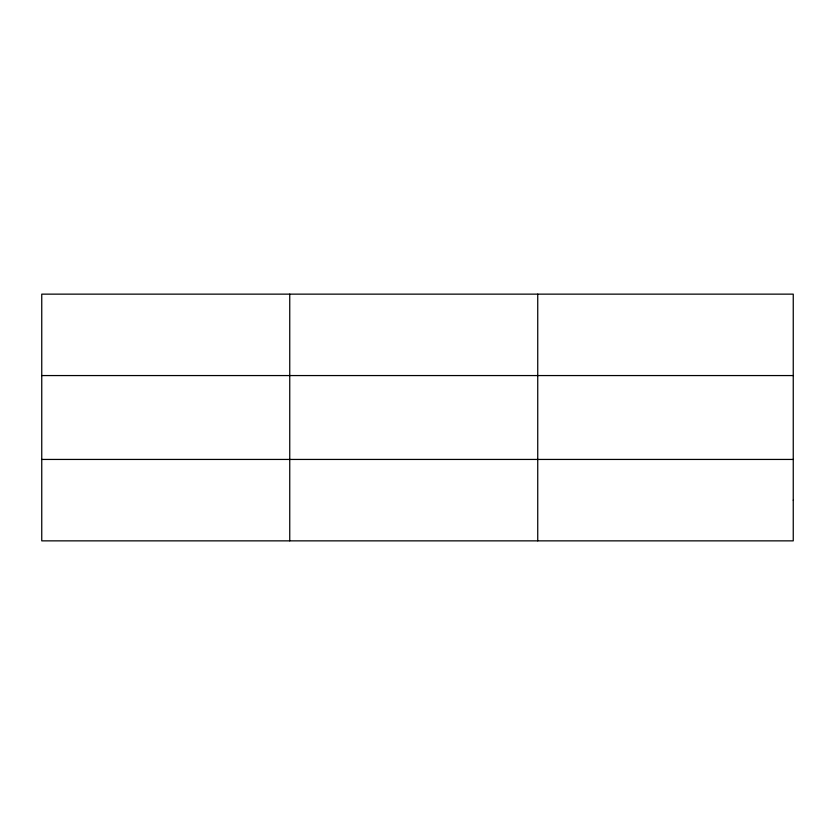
<?xml version="1.0" encoding="UTF-8"?>
<svg xmlns="http://www.w3.org/2000/svg" width="835" height="835" viewBox="0 0 835 835"><rect width="100%" height="100%" fill="white"/><g stroke="black" fill="none" stroke-linecap="round" stroke-linejoin="round"><path stroke-width="1.25" d="M289.745 294.139L289.745 540.861M537.74 294.139L537.74 540.861M41.75 375.562L793.25 375.562M41.75 459.438L793.25 459.438M793.25 500.155L793.25 540.861L41.75 540.861L41.75 294.139L793.25 294.139L793.25 500.155"/></g></svg>
